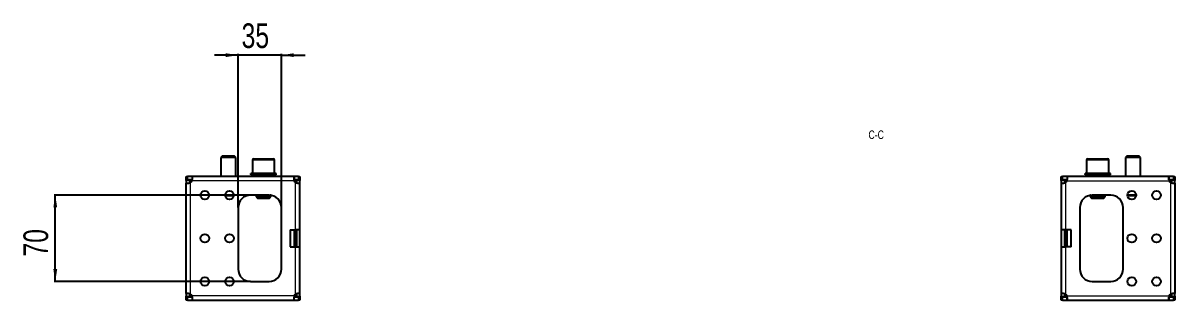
# Model space of a CAD drawing. Header units: millimetres. Extents: x -438 to 2930, y -370 to 591.
# Drawn here: x 1997 to 2930, y 195 to 420 of the extents above; entities that cross this region are included whole.
import ezdxf

# ---------------------------------------------------------------- set-up
doc = ezdxf.new("R2010")
doc.units = ezdxf.units.MM
doc.layers.add('FORMAT', color=7, linetype='Continuous')
doc.styles.add('SLDTEXTSTYLE0', font='TXT', dxfattribs={"width": 0.75})
doc.dimstyles.new('SLDDIMSTYLE0', dxfattribs={"dimtxt": 20, "dimasz": 10, "dimexe": 0, "dimexo": 0.0625, "dimgap": 5, "dimtad": 2, "dimdec": 1, "dimrnd": 1e-09, "dimzin": 12, "dimdsep": 46, "dimtxsty": 'SLDTEXTSTYLE0', "dimsah": 1, "dimcen": 0.09, "dimadec": 0, "dimazin": 3, "dimtfac": 1, "dimtofl": 0, "dimtmove": 0, "dimatfit": 3, "dimfxl": 0, "dimfrac": 2, "dimtolj": 1, "dimtzin": 12, "dimarcsym": 0})
doc.dimstyles.new('SLDDIMSTYLE1', dxfattribs={"dimtxt": 20, "dimasz": 10, "dimexe": 0, "dimexo": 0.0625, "dimgap": 5, "dimtad": 2, "dimdec": 1, "dimrnd": 1e-09, "dimzin": 12, "dimdsep": 46, "dimtxsty": 'SLDTEXTSTYLE0', "dimsah": 1, "dimcen": 0.09, "dimadec": 0, "dimazin": 3, "dimtfac": 1, "dimtmove": 0, "dimatfit": 0, "dimfxl": 0, "dimfrac": 2, "dimtolj": 1, "dimtzin": 12, "dimarcsym": 0})

# ---------------------------------------------------------------- blocks, each defined once
blk = doc.blocks.new('_D_9')
at = {"layer": 'FORMAT'}
for p, q in [((2171.51, 393.45), (2152.28, 393.45)), ((2171.51, 269.96), (2171.51, 394.45)), ((2206.51, 393.45), (2171.51, 393.45)), ((2206.51, 269.96), (2206.51, 394.45)), ((2206.51, 393.45), (2225.74, 393.45))]:
    blk.add_line(p, q, dxfattribs=at)
for points in [[(2171.51, 393.45), (2161.51, 394.99), (2161.51, 391.91)], [(2206.51, 393.45), (2216.51, 391.91), (2216.51, 394.99)]]:
    blk.add_solid(points, dxfattribs=at)
at = {"layer": 'FORMAT', "insert": (2174.23, 419.23), "char_height": 20, "attachment_point": 1, "style": 'SLDTEXTSTYLE0'}
blk.add_mtext('35', dxfattribs=at)
blk = doc.blocks.new('_D_10')
at = {"layer": 'FORMAT'}
for p, q in [((2181.5, 279.95), (2022.5, 279.95)), ((2023.5, 209.95), (2023.5, 279.95)), ((2181.5, 209.95), (2022.5, 209.95))]:
    blk.add_line(p, q, dxfattribs=at)
for points in [[(2023.5, 279.95), (2021.96, 269.95), (2025.04, 269.95)], [(2023.5, 209.95), (2025.04, 219.95), (2021.96, 219.95)]]:
    blk.add_solid(points, dxfattribs=at)
at = {"layer": 'FORMAT', "insert": (1997.72, 230.17), "char_height": 20, "attachment_point": 1, "rotation": 90, "style": 'SLDTEXTSTYLE0'}
blk.add_mtext('70', dxfattribs=at)

msp = doc.modelspace()

# ---------------------------------------------------------------- linework, layer by layer
at = {"color": 7, "linetype": 'Continuous', "lineweight": 25}
for p, q in [((2158.58, 311.45), (2157.51, 310.37)), ((2157.51, 310.37), (2157.51, 294.95)), ((2169.51, 310.37), (2157.51, 310.37)), ((2168.43, 311.45), (2158.58, 311.45)), ((2169.51, 310.37), (2168.43, 311.45)), ((2169.51, 294.95), (2169.51, 310.37)), ((2183.01, 308.45), (2183.01, 297.45)), ((2184.01, 309.45), (2192.4, 309.45)), ((2192.4, 309.45), (2200.01, 309.45)), ((2201.01, 297.45), (2201.01, 308.45)), ((2858.01, 308.45), (2858.01, 297.45)), ((2859.01, 309.45), (2867.35, 309.45)), ((2867.35, 309.45), (2875.01, 309.45)), ((2876.01, 297.45), (2876.01, 308.45)), ((2890.58, 311.45), (2889.51, 310.37)), ((2889.51, 310.37), (2889.51, 294.95)), ((2901.51, 310.37), (2889.51, 310.37)), ((2900.43, 311.45), (2890.58, 311.45)), ((2901.51, 310.37), (2900.43, 311.45)), ((2901.51, 294.95), (2901.51, 310.37)), ((2129.51, 292.45), (2129.51, 294.95)), ((2129.51, 294.95), (2130.62, 294.95)), ((2130.62, 292.45), (2129.51, 292.45)), ((2129.51, 292.45), (2129.51, 292.35)), ((2129.51, 292.35), (2132.01, 292.35)), ((2129.51, 291.74), (2129.51, 292.35)), ((2129.51, 291.74), (2129.51, 289.67)), ((2129.51, 200.22), (2129.51, 289.67)), ((2129.51, 289.67), (2130.6, 289.67)), ((2134.34, 294.95), (2130.62, 294.95)), ((2134.34, 292.45), (2130.62, 292.45)), ((2132.01, 292.35), (2132.01, 291.74)), ((2132.01, 291.74), (2132.01, 289.92)), ((2216.68, 294.95), (2134.34, 294.95)), ((2134.34, 294.95), (2134.34, 292.73)), ((2181.76, 297.45), (2181.76, 296.45)), ((2181.76, 297.45), (2181.76, 297.2)), ((2182.59, 297.45), (2181.76, 297.45)), ((2181.76, 297.45), (2181.76, 297.45)), ((2181.76, 296.45), (2181.76, 296.7)), ((2182.59, 296.45), (2181.76, 296.45)), ((2181.76, 296.45), (2181.76, 296.45)), ((2182.59, 297.45), (2182.69, 297.45)), ((2182.59, 296.45), (2182.69, 296.45)), ((2182.69, 297.45), (2182.69, 297.2)), ((2184.86, 297.45), (2182.69, 297.45)), ((2182.69, 296.45), (2182.69, 296.7)), ((2184.86, 296.45), (2182.69, 296.45)), ((2184.86, 297.45), (2185.04, 297.45)), ((2184.86, 296.45), (2185.04, 296.45)), ((2185.04, 297.45), (2185.04, 297.2)), ((2188.22, 297.45), (2185.04, 297.45)), ((2185.04, 296.45), (2185.04, 296.7)), ((2188.22, 296.45), (2185.04, 296.45)), ((2186.01, 296.45), (2186.01, 294.95)), ((2188.22, 297.45), (2188.45, 297.45)), ((2188.22, 296.45), (2188.45, 296.45)), ((2188.45, 297.45), (2188.45, 297.2)), ((2192.15, 297.45), (2188.45, 297.45)), ((2188.45, 296.45), (2188.45, 296.7)), ((2192.15, 296.45), (2188.45, 296.45)), ((2192.15, 297.45), (2192.44, 297.45)), ((2192.15, 297.45), (2192.22, 297.45)), ((2192.15, 296.45), (2192.3, 296.45)), ((2192.3, 296.45), (2192.4, 296.45)), ((2192.35, 297.45), (2192.4, 297.45)), ((2192.4, 297.45), (2192.4, 297.2)), ((2196.06, 297.45), (2192.4, 297.45)), ((2192.4, 296.45), (2192.4, 296.7)), ((2196.06, 296.45), (2192.4, 296.45)), ((2196.06, 297.45), (2196.29, 297.45)), ((2196.06, 296.45), (2196.29, 296.45)), ((2196.29, 297.45), (2196.29, 297.2)), ((2199.35, 297.45), (2196.29, 297.45)), ((2196.29, 296.45), (2196.29, 296.7)), ((2199.35, 296.45), (2196.29, 296.45)), ((2198.01, 294.95), (2198.01, 296.45)), ((2199.35, 297.45), (2199.53, 297.45)), ((2199.35, 296.45), (2199.53, 296.45)), ((2199.53, 297.45), (2199.53, 297.2)), ((2201.53, 297.45), (2199.53, 297.45)), ((2199.53, 296.45), (2199.53, 296.7)), ((2201.53, 296.45), (2199.53, 296.45)), ((2201.53, 297.45), (2201.62, 297.45)), ((2201.53, 296.45), (2201.62, 296.45)), ((2201.62, 297.45), (2201.62, 297.2)), ((2202.26, 297.45), (2201.62, 297.45)), ((2201.62, 296.45), (2201.62, 296.7)), ((2202.26, 296.45), (2201.62, 296.45)), ((2202.26, 296.45), (2202.26, 297.45)), ((2216.68, 294.95), (2216.68, 292.45)), ((2220.4, 294.95), (2216.68, 294.95)), ((2220.4, 292.45), (2216.68, 292.45)), ((2219.01, 292.35), (2221.51, 292.35)), ((2219.01, 291.74), (2219.01, 292.35)), ((2219.01, 289.9), (2219.01, 291.74)), ((2220.4, 294.95), (2221.51, 294.95)), ((2221.51, 292.45), (2220.4, 292.45)), ((2221.51, 294.95), (2221.51, 292.45)), ((2221.51, 292.35), (2221.51, 292.45)), ((2221.51, 292.35), (2221.51, 291.74)), ((2221.51, 289.67), (2221.51, 291.74)), ((2221.51, 251.95), (2221.51, 289.67)), ((2837.51, 292.45), (2837.51, 294.95)), ((2837.51, 294.95), (2838.62, 294.95)), ((2838.62, 292.45), (2837.51, 292.45)), ((2837.51, 292.45), (2837.51, 292.35)), ((2837.51, 292.35), (2840.01, 292.35)), ((2837.51, 291.74), (2837.51, 292.35)), ((2837.51, 291.74), (2837.51, 289.67)), ((2837.51, 289.67), (2838.6, 289.67)), ((2837.51, 289.67), (2837.51, 251.95)), ((2842.34, 294.95), (2838.62, 294.95)), ((2842.34, 292.45), (2838.62, 292.45)), ((2840.01, 292.35), (2840.01, 291.74)), ((2840.01, 291.74), (2840.01, 289.92)), ((2842.34, 294.95), (2842.34, 292.73)), ((2924.68, 294.95), (2842.34, 294.95)), ((2856.76, 297.45), (2856.76, 296.45)), ((2856.76, 297.45), (2856.76, 297.2)), ((2857.59, 297.45), (2856.76, 297.45)), ((2856.76, 297.45), (2856.76, 297.45)), ((2856.76, 296.45), (2856.76, 296.7)), ((2857.59, 296.45), (2856.76, 296.45)), ((2856.76, 296.45), (2856.76, 296.45)), ((2857.59, 297.45), (2857.7, 297.45)), ((2857.59, 296.45), (2857.7, 296.45)), ((2857.7, 297.45), (2857.7, 297.2)), ((2859.86, 297.45), (2857.7, 297.45)), ((2857.7, 296.45), (2857.7, 296.7)), ((2859.86, 296.45), (2857.7, 296.45)), ((2859.86, 297.45), (2860.04, 297.45)), ((2859.86, 296.45), (2860.04, 296.45)), ((2860.04, 297.45), (2860.04, 297.2)), ((2863.22, 297.45), (2860.04, 297.45)), ((2860.04, 296.45), (2860.04, 296.7)), ((2863.22, 296.45), (2860.04, 296.45)), ((2861.01, 296.45), (2861.01, 294.95)), ((2863.22, 297.45), (2863.45, 297.45)), ((2863.22, 296.45), (2863.45, 296.45)), ((2863.45, 297.45), (2863.45, 297.2)), ((2867.15, 297.45), (2863.45, 297.45)), ((2863.45, 296.45), (2863.45, 296.7)), ((2867.15, 296.45), (2863.45, 296.45)), ((2867.15, 297.45), (2867.39, 297.45)), ((2867.15, 297.45), (2867.23, 297.45)), ((2867.15, 296.45), (2867.31, 296.45)), ((2867.31, 296.45), (2867.4, 296.45)), ((2867.35, 297.45), (2867.4, 297.45)), ((2867.4, 297.45), (2867.4, 297.2)), ((2871.06, 297.45), (2867.4, 297.45)), ((2867.4, 296.45), (2867.4, 296.7)), ((2871.06, 296.45), (2867.4, 296.45)), ((2871.06, 297.45), (2871.29, 297.45)), ((2871.06, 296.45), (2871.29, 296.45)), ((2871.29, 297.45), (2871.29, 297.2)), ((2874.36, 297.45), (2871.29, 297.45)), ((2871.29, 296.45), (2871.29, 296.7)), ((2874.36, 296.45), (2871.29, 296.45)), ((2873.01, 294.95), (2873.01, 296.45)), ((2874.36, 297.45), (2874.53, 297.45)), ((2874.36, 296.45), (2874.53, 296.45)), ((2874.53, 297.45), (2874.53, 297.2)), ((2876.53, 297.45), (2874.53, 297.45)), ((2874.53, 296.45), (2874.53, 296.7)), ((2876.53, 296.45), (2874.53, 296.45)), ((2876.53, 297.45), (2876.62, 297.45)), ((2876.53, 296.45), (2876.62, 296.45)), ((2876.62, 297.45), (2876.62, 297.2)), ((2877.26, 297.45), (2876.62, 297.45)), ((2876.62, 296.45), (2876.62, 296.7)), ((2877.26, 296.45), (2876.62, 296.45)), ((2877.26, 296.45), (2877.26, 297.45)), ((2924.68, 292.45), (2924.68, 294.95)), ((2928.4, 294.95), (2924.68, 294.95)), ((2928.4, 292.45), (2924.68, 292.45)), ((2927.01, 292.35), (2929.51, 292.35)), ((2927.01, 291.74), (2927.01, 292.35)), ((2927.01, 289.9), (2927.01, 291.74)), ((2928.4, 294.95), (2929.51, 294.95)), ((2929.51, 292.45), (2928.4, 292.45)), ((2929.51, 294.95), (2929.51, 292.45)), ((2929.51, 292.35), (2929.51, 292.45)), ((2929.51, 292.35), (2929.51, 291.74)), ((2929.51, 289.67), (2929.51, 291.74)), ((2929.51, 289.67), (2929.51, 200.22)), ((2196.51, 279.95), (2181.51, 279.95)), ((2183.18, 279.85), (2183.16, 279.85)), ((2183.18, 279.85), (2183.18, 279.85)), ((2183.28, 279.85), (2183.18, 279.85)), ((2183.28, 279.95), (2183.28, 279.85)), ((2186.53, 279.85), (2183.28, 279.85)), ((2186.01, 279.85), (2186.01, 278.52)), ((2186.53, 279.85), (2188.43, 279.85)), ((2188.99, 279.85), (2188.43, 279.85)), ((2195.03, 279.85), (2188.99, 279.85)), ((2195.58, 279.85), (2195.03, 279.85)), ((2195.58, 279.85), (2197.48, 279.85)), ((2197.92, 279.85), (2197.48, 279.85)), ((2198.01, 278.52), (2198.01, 279.83)), ((2861.01, 279.83), (2861.01, 278.52)), ((2861.53, 279.85), (2861.1, 279.85)), ((2861.53, 279.85), (2863.43, 279.85)), ((2877.51, 279.95), (2862.51, 279.95)), ((2863.99, 279.85), (2863.43, 279.85)), ((2870.03, 279.85), (2863.99, 279.85)), ((2870.58, 279.85), (2870.03, 279.85)), ((2870.58, 279.85), (2872.48, 279.85)), ((2875.74, 279.85), (2872.48, 279.85)), ((2873.01, 278.52), (2873.01, 279.85)), ((2875.74, 279.85), (2875.74, 279.95)), ((2875.84, 279.85), (2875.74, 279.85)), ((2875.86, 279.85), (2875.84, 279.85)), ((2875.84, 279.85), (2875.84, 279.85)), ((2167.97, 279.45), (2161.04, 279.45)), ((2186.01, 278.52), (2187.08, 277.45)), ((2186.01, 278.52), (2192.3, 278.52)), ((2187.08, 277.45), (2192.25, 277.45)), ((2192.25, 277.45), (2196.93, 277.45)), ((2192.3, 278.52), (2198.01, 278.52)), ((2196.93, 277.45), (2198.01, 278.52)), ((2861.01, 278.52), (2862.08, 277.45)), ((2861.01, 278.52), (2867.26, 278.52)), ((2862.08, 277.45), (2867.22, 277.45)), ((2867.22, 277.45), (2871.93, 277.45)), ((2867.26, 278.52), (2873.01, 278.52)), ((2871.93, 277.45), (2873.01, 278.52)), ((2897.97, 279.45), (2891.04, 279.45)), ((2171.51, 269.95), (2171.51, 219.95)), ((2206.51, 219.95), (2206.51, 269.95)), ((2852.51, 269.95), (2852.51, 219.95)), ((2887.51, 219.95), (2887.51, 269.95)), ((2213.51, 251.95), (2218.01, 251.95)), ((2213.51, 251.95), (2213.51, 237.95)), ((2221.51, 251.95), (2218.01, 251.95)), ((2219.01, 237.95), (2219.01, 251.95)), ((2221.51, 237.95), (2221.51, 251.95)), ((2841.01, 251.95), (2837.51, 251.95)), ((2837.51, 251.95), (2837.51, 237.95)), ((2840.01, 251.95), (2840.01, 237.95)), ((2845.51, 251.95), (2841.01, 251.95)), ((2845.51, 237.95), (2845.51, 251.95)), ((2213.51, 237.95), (2218.01, 237.95)), ((2218.01, 237.95), (2221.51, 237.95)), ((2221.51, 200.22), (2221.51, 237.95)), ((2837.51, 237.95), (2841.01, 237.95)), ((2837.51, 237.95), (2837.51, 200.22)), ((2845.51, 237.95), (2841.01, 237.95)), ((2181.51, 209.95), (2196.51, 209.95)), ((2862.51, 209.95), (2877.51, 209.95)), ((2129.51, 200.22), (2129.51, 198.16)), ((2129.51, 197.55), (2129.51, 198.16)), ((2132.01, 197.55), (2129.51, 197.55)), ((2129.51, 197.55), (2129.51, 197.45)), ((2129.51, 194.95), (2129.51, 197.45)), ((2129.51, 197.45), (2130.62, 197.45)), ((2130.62, 197.45), (2134.34, 197.45)), ((2132.01, 200), (2132.01, 198.16)), ((2132.01, 198.16), (2132.01, 197.55)), ((2134.34, 197.45), (2134.34, 194.95)), ((2216.68, 197.45), (2220.4, 197.45)), ((2216.68, 194.95), (2216.68, 197.16)), ((2219.01, 198.16), (2219.01, 199.98)), ((2219.01, 197.55), (2219.01, 198.16)), ((2221.51, 197.55), (2219.01, 197.55)), ((2220.4, 197.45), (2221.51, 197.45)), ((2221.51, 200.22), (2220.41, 200.22)), ((2221.51, 198.16), (2221.51, 200.22)), ((2221.51, 198.16), (2221.51, 197.55)), ((2221.51, 197.45), (2221.51, 197.55)), ((2221.51, 197.45), (2221.51, 194.95)), ((2837.51, 200.22), (2837.51, 198.16)), ((2837.51, 197.55), (2837.51, 198.16)), ((2840.01, 197.55), (2837.51, 197.55)), ((2837.51, 197.55), (2837.51, 197.45)), ((2837.51, 194.95), (2837.51, 197.45)), ((2837.51, 197.45), (2838.62, 197.45)), ((2838.62, 197.45), (2842.34, 197.45)), ((2840.01, 200), (2840.01, 198.16)), ((2840.01, 198.16), (2840.01, 197.55)), ((2842.34, 194.95), (2842.34, 197.45)), ((2924.68, 197.45), (2928.4, 197.45)), ((2924.68, 194.95), (2924.68, 197.16)), ((2927.01, 198.16), (2927.01, 199.98)), ((2927.01, 197.55), (2927.01, 198.16)), ((2929.51, 197.55), (2927.01, 197.55)), ((2928.4, 197.45), (2929.51, 197.45)), ((2929.51, 200.22), (2928.41, 200.22)), ((2929.51, 198.16), (2929.51, 200.22)), ((2929.51, 198.16), (2929.51, 197.55)), ((2929.51, 197.45), (2929.51, 197.55)), ((2929.51, 197.45), (2929.51, 194.95)), ((2130.62, 194.95), (2129.51, 194.95)), ((2130.62, 194.95), (2134.34, 194.95)), ((2134.34, 194.95), (2216.68, 194.95)), ((2216.68, 194.95), (2220.4, 194.95)), ((2221.51, 194.95), (2220.4, 194.95)), ((2838.62, 194.95), (2837.51, 194.95)), ((2838.62, 194.95), (2842.34, 194.95)), ((2842.34, 194.95), (2924.68, 194.95)), ((2924.68, 194.95), (2928.4, 194.95)), ((2929.51, 194.95), (2928.4, 194.95))]:
    msp.add_line(p, q, dxfattribs=at)
at = {"color": 8, "linetype": 'Continuous', "lineweight": 18}
for p, q in [((2192.44, 308.45), (2183.01, 308.45)), ((2201.01, 308.45), (2192.44, 308.45)), ((2867.39, 308.45), (2858.01, 308.45)), ((2876.01, 308.45), (2867.39, 308.45)), ((2132.01, 291.74), (2129.51, 291.74)), ((2130.62, 294.95), (2130.62, 292.45)), ((2132.01, 291.45), (2134.09, 291.45)), ((2133.01, 199.67), (2133.01, 290.23)), ((2216.92, 291.45), (2134.09, 291.45)), ((2216.92, 291.45), (2219.01, 291.45)), ((2218.01, 251.95), (2218.01, 290.23)), ((2221.51, 291.74), (2219.01, 291.74)), ((2220.4, 292.45), (2220.4, 294.95)), ((2840.01, 291.74), (2837.51, 291.74)), ((2838.62, 294.95), (2838.62, 292.45)), ((2840.01, 291.45), (2842.09, 291.45)), ((2841.01, 290.23), (2841.01, 251.95)), ((2842.09, 291.45), (2924.92, 291.45)), ((2924.92, 291.45), (2927.01, 291.45)), ((2926.01, 290.23), (2926.01, 199.67)), ((2929.51, 291.74), (2927.01, 291.74)), ((2928.4, 292.45), (2928.4, 294.95)), ((2161.04, 280.45), (2167.97, 280.45)), ((2188.43, 279.95), (2188.43, 279.85)), ((2188.99, 279.95), (2188.99, 279.85)), ((2195.03, 279.95), (2195.03, 279.85)), ((2195.58, 279.95), (2195.58, 279.85)), ((2863.43, 279.95), (2863.43, 279.85)), ((2863.99, 279.95), (2863.99, 279.85)), ((2870.03, 279.95), (2870.03, 279.85)), ((2870.58, 279.95), (2870.58, 279.85)), ((2891.04, 280.45), (2897.97, 280.45)), ((2216.81, 237.95), (2216.81, 251.95)), ((2217.01, 251.95), (2217.01, 237.95)), ((2217.12, 237.95), (2217.12, 251.95)), ((2217.32, 251.95), (2217.32, 237.95)), ((2218.2, 237.95), (2218.2, 251.95)), ((2218.4, 251.95), (2218.4, 237.95)), ((2218.5, 237.95), (2218.5, 251.95)), ((2218.7, 251.95), (2218.7, 237.95)), ((2840.31, 237.95), (2840.31, 251.95)), ((2840.51, 251.95), (2840.51, 237.95)), ((2840.62, 237.95), (2840.62, 251.95)), ((2840.82, 251.95), (2840.82, 237.95)), ((2841.7, 237.95), (2841.7, 251.95)), ((2841.9, 251.95), (2841.9, 237.95)), ((2842, 237.95), (2842, 251.95)), ((2842.2, 251.95), (2842.2, 237.95)), ((2218.01, 199.67), (2218.01, 237.95)), ((2841.01, 237.95), (2841.01, 199.67)), ((2129.51, 198.16), (2132.01, 198.16)), ((2130.62, 197.45), (2130.62, 194.95)), ((2134.09, 198.45), (2132.01, 198.45)), ((2216.92, 198.45), (2134.09, 198.45)), ((2219.01, 198.45), (2216.92, 198.45)), ((2219.01, 198.16), (2221.51, 198.16)), ((2220.4, 194.95), (2220.4, 197.45)), ((2837.51, 198.16), (2840.01, 198.16)), ((2838.62, 197.45), (2838.62, 194.95)), ((2842.09, 198.45), (2840.01, 198.45)), ((2842.09, 198.45), (2924.92, 198.45)), ((2927.01, 198.45), (2924.92, 198.45)), ((2927.01, 198.16), (2929.51, 198.16)), ((2928.4, 194.95), (2928.4, 197.45))]:
    msp.add_line(p, q, dxfattribs=at)
at = {"color": 7, "linetype": 'Continuous', "lineweight": 25}
for centre in [(2144.51, 279.95), (2164.51, 279.95), (2894.51, 279.95), (2914.51, 279.95), (2144.51, 244.95), (2164.51, 244.95), (2894.51, 244.95), (2914.51, 244.95), (2144.51, 209.95), (2164.51, 209.95), (2894.51, 209.95), (2914.51, 209.95)]:
    msp.add_circle(centre, 3.5, dxfattribs=at)
for centre, radius, start, end in [((2184.01, 308.45), 1, 90, 180), ((2200.01, 308.45), 1, 0, 90), ((2859.01, 308.45), 1, 90, 180), ((2875.01, 308.45), 1, 0, 90), ((2131.01, 293.1), 3.5, 304.8499, 331.87293), ((2220.01, 293.1), 3.5, 208.12707, 235.1501), ((2839.01, 293.1), 3.5, 304.8499, 331.87293), ((2928.01, 293.1), 3.5, 208.12707, 235.1501), ((2181.51, 269.95), 10, 90, 180), ((2196.51, 269.95), 10, 0, 90), ((2862.51, 269.95), 10, 90, 180), ((2877.51, 269.95), 10, 0, 90), ((2181.51, 219.95), 10, 180, 270), ((2196.51, 219.95), 10, 270, 0), ((2862.51, 219.95), 10, 180, 270), ((2877.51, 219.95), 10, 270, 0), ((2131.01, 196.8), 3.5, 28.12707, 55.1501), ((2220.01, 196.8), 3.5, 124.8499, 151.87293), ((2839.01, 196.8), 3.5, 28.12707, 55.1501), ((2928.01, 196.8), 3.5, 124.8499, 151.87293)]:
    msp.add_arc(centre, radius, start, end, dxfattribs=at)
for points, knots in [([(2129.51, 289.67), (2129.53, 289.66), (2129.58, 289.63), (2129.98, 289.61), (2130.69, 289.65), (2131.79, 289.87), (2132.59, 290.1), (2133.01, 290.23)], [0, 0, 0, 0, 0.17084, 0.319217, 0.548103, 0.767822, 1, 1, 1, 1]), ([(2134.09, 291.45), (2134.15, 291.71), (2134.25, 292.2), (2134.39, 293.02), (2134.5, 293.73), (2134.51, 294.29), (2134.49, 294.65), (2134.44, 294.9), (2134.37, 294.93), (2134.34, 294.95)], [0, 0, 0, 0, 0.144067, 0.271276, 0.474907, 0.597997, 0.726338, 0.860245, 1, 1, 1, 1]), ([(2181.76, 297.2), (2181.76, 297.24), (2181.76, 297.3), (2181.76, 297.38), (2181.76, 297.43), (2181.76, 297.45)], [0, 0, 0, 0, 0.4999808, 0.7499881, 1, 1, 1, 1]), ([(2181.76, 296.45), (2181.76, 296.47), (2181.76, 296.51), (2181.76, 296.59), (2181.76, 296.66), (2181.76, 296.7)], [0, 0, 0, 0, 0.25014, 0.50028, 1, 1, 1, 1]), ([(2182.69, 297.2), (2182.68, 297.24), (2182.65, 297.3), (2182.62, 297.38), (2182.6, 297.43), (2182.59, 297.45)], [0, 0, 0, 0, 0.499981, 0.749988, 1, 1, 1, 1]), ([(2182.59, 296.45), (2182.6, 296.47), (2182.62, 296.51), (2182.65, 296.59), (2182.68, 296.66), (2182.69, 296.7)], [0, 0, 0, 0, 0.25014, 0.50028, 1, 1, 1, 1]), ([(2185.04, 297.2), (2185.01, 297.24), (2184.96, 297.3), (2184.9, 297.38), (2184.87, 297.43), (2184.86, 297.45)], [0, 0, 0, 0, 0.499981, 0.749988, 1, 1, 1, 1]), ([(2184.86, 296.45), (2184.87, 296.47), (2184.9, 296.51), (2184.96, 296.59), (2185.01, 296.66), (2185.04, 296.7)], [0, 0, 0, 0, 0.25014, 0.50028, 1, 1, 1, 1]), ([(2188.45, 297.2), (2188.41, 297.24), (2188.35, 297.3), (2188.27, 297.38), (2188.23, 297.43), (2188.22, 297.45)], [0, 0, 0, 0, 0.4999808, 0.7499881, 1, 1, 1, 1]), ([(2188.22, 296.45), (2188.23, 296.47), (2188.27, 296.51), (2188.35, 296.59), (2188.41, 296.66), (2188.45, 296.7)], [0, 0, 0, 0, 0.25014, 0.50028, 1, 1, 1, 1]), ([(2192.4, 297.2), (2192.36, 297.24), (2192.29, 297.3), (2192.21, 297.38), (2192.17, 297.43), (2192.15, 297.45)], [0, 0, 0, 0, 0.499981, 0.749988, 1, 1, 1, 1]), ([(2192.15, 296.45), (2192.17, 296.47), (2192.21, 296.51), (2192.29, 296.59), (2192.36, 296.66), (2192.4, 296.7)], [0, 0, 0, 0, 0.25014, 0.50028, 1, 1, 1, 1]), ([(2192.4, 297.2), (2192.38, 297.27), (2192.35, 297.4), (2192.32, 297.43), (2192.3, 297.45)], [0, 0, 0, 0, 0.561794, 1, 1, 1, 1]), ([(2192.4, 296.7), (2192.38, 296.62), (2192.35, 296.49), (2192.32, 296.46), (2192.3, 296.45)], [0, 0, 0, 0, 0.5617942, 1, 1, 1, 1]), ([(2196.29, 297.2), (2196.25, 297.24), (2196.19, 297.3), (2196.12, 297.38), (2196.08, 297.43), (2196.06, 297.45)], [0, 0, 0, 0, 0.499981, 0.749988, 1, 1, 1, 1]), ([(2196.06, 296.45), (2196.08, 296.47), (2196.12, 296.51), (2196.19, 296.59), (2196.25, 296.66), (2196.29, 296.7)], [0, 0, 0, 0, 0.25014, 0.50028, 1, 1, 1, 1]), ([(2199.53, 297.2), (2199.5, 297.24), (2199.45, 297.3), (2199.4, 297.38), (2199.37, 297.43), (2199.35, 297.45)], [0, 0, 0, 0, 0.499981, 0.749988, 1, 1, 1, 1]), ([(2199.35, 296.45), (2199.37, 296.47), (2199.4, 296.51), (2199.45, 296.59), (2199.5, 296.66), (2199.53, 296.7)], [0, 0, 0, 0, 0.25014, 0.50028, 1, 1, 1, 1]), ([(2201.62, 297.2), (2201.6, 297.24), (2201.58, 297.3), (2201.55, 297.38), (2201.54, 297.43), (2201.53, 297.45)], [0, 0, 0, 0, 0.499981, 0.749988, 1, 1, 1, 1]), ([(2201.53, 296.45), (2201.54, 296.47), (2201.55, 296.51), (2201.58, 296.59), (2201.6, 296.66), (2201.62, 296.7)], [0, 0, 0, 0, 0.25014, 0.50028, 1, 1, 1, 1]), ([(2216.68, 294.95), (2216.65, 294.93), (2216.59, 294.89), (2216.52, 294.53), (2216.5, 293.86), (2216.63, 292.76), (2216.82, 291.89), (2216.92, 291.45)], [0, 0, 0, 0, 0.16069, 0.301312, 0.521951, 0.753573, 1, 1, 1, 1]), ([(2218.01, 290.23), (2218.46, 290.1), (2219.27, 289.88), (2220.18, 289.69), (2220.77, 289.62), (2221.17, 289.6), (2221.45, 289.61), (2221.49, 289.65), (2221.51, 289.67)], [0, 0, 0, 0, 0.254149, 0.448213, 0.574908, 0.708872, 0.850468, 1, 1, 1, 1]), ([(2837.51, 289.67), (2837.53, 289.66), (2837.58, 289.63), (2837.98, 289.61), (2838.69, 289.65), (2839.79, 289.87), (2840.59, 290.1), (2841.01, 290.23)], [0, 0, 0, 0, 0.17084, 0.319217, 0.548103, 0.767822, 1, 1, 1, 1]), ([(2842.09, 291.45), (2842.15, 291.71), (2842.25, 292.2), (2842.39, 293.02), (2842.5, 293.73), (2842.51, 294.29), (2842.49, 294.65), (2842.44, 294.9), (2842.37, 294.93), (2842.34, 294.95)], [0, 0, 0, 0, 0.144067, 0.271276, 0.474907, 0.597997, 0.726338, 0.860245, 1, 1, 1, 1]), ([(2856.76, 297.2), (2856.76, 297.24), (2856.76, 297.3), (2856.76, 297.38), (2856.76, 297.43), (2856.76, 297.45)], [0, 0, 0, 0, 0.499981, 0.749988, 1, 1, 1, 1]), ([(2856.76, 296.45), (2856.76, 296.47), (2856.76, 296.51), (2856.76, 296.59), (2856.76, 296.66), (2856.76, 296.7)], [0, 0, 0, 0, 0.25014, 0.50028, 1, 1, 1, 1]), ([(2857.7, 297.2), (2857.68, 297.24), (2857.65, 297.3), (2857.62, 297.38), (2857.6, 297.43), (2857.59, 297.45)], [0, 0, 0, 0, 0.499981, 0.749988, 1, 1, 1, 1]), ([(2857.59, 296.45), (2857.6, 296.47), (2857.62, 296.51), (2857.65, 296.59), (2857.68, 296.66), (2857.7, 296.7)], [0, 0, 0, 0, 0.2501401, 0.5002802, 1, 1, 1, 1]), ([(2860.04, 297.2), (2860.01, 297.24), (2859.97, 297.3), (2859.91, 297.38), (2859.88, 297.43), (2859.86, 297.45)], [0, 0, 0, 0, 0.499981, 0.749988, 1, 1, 1, 1]), ([(2859.86, 296.45), (2859.88, 296.47), (2859.91, 296.51), (2859.97, 296.59), (2860.01, 296.66), (2860.04, 296.7)], [0, 0, 0, 0, 0.25014, 0.50028, 1, 1, 1, 1]), ([(2863.45, 297.2), (2863.41, 297.24), (2863.36, 297.3), (2863.28, 297.38), (2863.24, 297.43), (2863.22, 297.45)], [0, 0, 0, 0, 0.499981, 0.749988, 1, 1, 1, 1]), ([(2863.22, 296.45), (2863.24, 296.47), (2863.28, 296.51), (2863.36, 296.59), (2863.41, 296.66), (2863.45, 296.7)], [0, 0, 0, 0, 0.25014, 0.50028, 1, 1, 1, 1]), ([(2867.4, 297.2), (2867.36, 297.24), (2867.3, 297.3), (2867.22, 297.38), (2867.17, 297.43), (2867.15, 297.45)], [0, 0, 0, 0, 0.4999808, 0.7499881, 1, 1, 1, 1]), ([(2867.15, 296.45), (2867.17, 296.47), (2867.22, 296.51), (2867.3, 296.59), (2867.36, 296.66), (2867.4, 296.7)], [0, 0, 0, 0, 0.25014, 0.50028, 1, 1, 1, 1]), ([(2867.4, 297.2), (2867.38, 297.27), (2867.35, 297.4), (2867.32, 297.43), (2867.31, 297.45)], [0, 0, 0, 0, 0.561794, 1, 1, 1, 1]), ([(2867.4, 296.7), (2867.38, 296.62), (2867.35, 296.49), (2867.32, 296.46), (2867.31, 296.45)], [0, 0, 0, 0, 0.561794, 1, 1, 1, 1]), ([(2871.29, 297.2), (2871.25, 297.24), (2871.2, 297.3), (2871.12, 297.38), (2871.08, 297.43), (2871.06, 297.45)], [0, 0, 0, 0, 0.499981, 0.749988, 1, 1, 1, 1]), ([(2871.06, 296.45), (2871.08, 296.47), (2871.12, 296.51), (2871.2, 296.59), (2871.25, 296.66), (2871.29, 296.7)], [0, 0, 0, 0, 0.25014, 0.50028, 1, 1, 1, 1]), ([(2874.53, 297.2), (2874.5, 297.24), (2874.46, 297.3), (2874.4, 297.38), (2874.37, 297.43), (2874.36, 297.45)], [0, 0, 0, 0, 0.499981, 0.749988, 1, 1, 1, 1]), ([(2874.36, 296.45), (2874.37, 296.47), (2874.4, 296.51), (2874.46, 296.59), (2874.5, 296.66), (2874.53, 296.7)], [0, 0, 0, 0, 0.25014, 0.50028, 1, 1, 1, 1]), ([(2876.62, 297.2), (2876.61, 297.24), (2876.58, 297.3), (2876.55, 297.38), (2876.54, 297.43), (2876.53, 297.45)], [0, 0, 0, 0, 0.499981, 0.749988, 1, 1, 1, 1]), ([(2876.53, 296.45), (2876.54, 296.47), (2876.55, 296.51), (2876.58, 296.59), (2876.61, 296.66), (2876.62, 296.7)], [0, 0, 0, 0, 0.25014, 0.50028, 1, 1, 1, 1]), ([(2924.68, 294.95), (2924.65, 294.93), (2924.59, 294.89), (2924.52, 294.53), (2924.5, 293.86), (2924.63, 292.76), (2924.82, 291.89), (2924.92, 291.45)], [0, 0, 0, 0, 0.16069, 0.3013121, 0.5219513, 0.7535732, 1, 1, 1, 1]), ([(2926.01, 290.23), (2926.46, 290.1), (2927.27, 289.88), (2928.18, 289.69), (2928.77, 289.62), (2929.17, 289.6), (2929.45, 289.61), (2929.49, 289.65), (2929.51, 289.67)], [0, 0, 0, 0, 0.254149, 0.448213, 0.574908, 0.708872, 0.850468, 1, 1, 1, 1]), ([(2183.16, 279.85), (2183.12, 279.85), (2183.03, 279.86), (2182.9, 279.89), (2182.82, 279.93), (2182.8, 279.95)], [0, 0, 0, 0, 0.418107, 0.837733, 1, 1, 1, 1]), ([(2186.53, 279.85), (2186.46, 279.85), (2186.35, 279.85), (2186.28, 279.92), (2186.26, 279.95)], [0, 0, 0, 0, 0.594904, 1, 1, 1, 1]), ([(2872.76, 279.95), (2872.74, 279.92), (2872.69, 279.87), (2872.58, 279.85), (2872.5, 279.85), (2872.48, 279.85)], [0, 0, 0, 0, 0.319957, 0.82406, 1, 1, 1, 1]), ([(2876.22, 279.95), (2876.17, 279.92), (2876.07, 279.87), (2875.95, 279.85), (2875.88, 279.85), (2875.86, 279.85)], [0, 0, 0, 0, 0.34226, 0.727317, 1, 1, 1, 1]), ([(2133.01, 199.67), (2132.55, 199.79), (2131.75, 200.01), (2130.84, 200.21), (2130.24, 200.27), (2129.84, 200.3), (2129.56, 200.28), (2129.53, 200.24), (2129.51, 200.22)], [0, 0, 0, 0, 0.254149, 0.448213, 0.574908, 0.708872, 0.850468, 1, 1, 1, 1]), ([(2134.34, 194.95), (2134.37, 194.97), (2134.43, 195.01), (2134.49, 195.36), (2134.52, 196.03), (2134.38, 197.14), (2134.19, 198), (2134.09, 198.45)], [0, 0, 0, 0, 0.16069, 0.3013121, 0.5219513, 0.7535732, 1, 1, 1, 1]), ([(2216.92, 198.45), (2216.87, 198.19), (2216.77, 197.7), (2216.62, 196.87), (2216.52, 196.16), (2216.5, 195.6), (2216.52, 195.24), (2216.58, 195), (2216.64, 194.96), (2216.68, 194.95)], [0, 0, 0, 0, 0.144067, 0.271276, 0.474907, 0.597997, 0.726338, 0.860245, 1, 1, 1, 1]), ([(2221.51, 200.22), (2221.48, 200.24), (2221.44, 200.26), (2221.04, 200.28), (2220.32, 200.24), (2219.23, 200.02), (2218.42, 199.79), (2218.01, 199.67)], [0, 0, 0, 0, 0.17084, 0.319217, 0.548103, 0.767822, 1, 1, 1, 1]), ([(2841.01, 199.67), (2840.55, 199.79), (2839.75, 200.01), (2838.84, 200.21), (2838.24, 200.27), (2837.84, 200.3), (2837.56, 200.28), (2837.53, 200.24), (2837.51, 200.22)], [0, 0, 0, 0, 0.254149, 0.448213, 0.574908, 0.708872, 0.850468, 1, 1, 1, 1]), ([(2842.34, 194.95), (2842.37, 194.97), (2842.43, 195.01), (2842.49, 195.36), (2842.52, 196.03), (2842.38, 197.14), (2842.19, 198), (2842.09, 198.45)], [0, 0, 0, 0, 0.16069, 0.301312, 0.521951, 0.753573, 1, 1, 1, 1]), ([(2924.92, 198.45), (2924.87, 198.19), (2924.77, 197.7), (2924.62, 196.87), (2924.52, 196.16), (2924.5, 195.6), (2924.52, 195.24), (2924.58, 195), (2924.64, 194.96), (2924.68, 194.95)], [0, 0, 0, 0, 0.144067, 0.271276, 0.474907, 0.597997, 0.726338, 0.860245, 1, 1, 1, 1]), ([(2929.51, 200.22), (2929.48, 200.24), (2929.44, 200.26), (2929.04, 200.28), (2928.32, 200.24), (2927.23, 200.02), (2926.42, 199.79), (2926.01, 199.67)], [0, 0, 0, 0, 0.17084, 0.319217, 0.548103, 0.767822, 1, 1, 1, 1])]:
    msp.add_open_spline(points, degree=3, knots=knots, dxfattribs=at)

# ---------------------------------------------------------------- texts
at = {"layer": 'FORMAT', "insert": (2687.77, 332.45), "char_height": 7, "attachment_point": 2, "style": 'SLDTEXTSTYLE0'}
msp.add_mtext('C-C', dxfattribs=at)

# ---------------------------------------------------------------- dimensions: what is measured, and where the dimension line sits
at = {"layer": 'FORMAT'}
dim = msp.add_linear_dim(base=(2171.51, 393.45), p1=(2206.51, 269.95), p2=(2171.51, 269.95), dimstyle='SLDDIMSTYLE1', dxfattribs=at)
dim.commit()
dim.dimension.update_dxf_attribs({"geometry": '_D_9', "text_midpoint": (2189.01, 393.45), "dimtype": 160})
dim = msp.add_linear_dim(base=(2023.5, 279.95), p1=(2181.51, 209.95), p2=(2181.51, 279.95), angle=90, dimstyle='SLDDIMSTYLE0', dxfattribs=at)
dim.commit()
dim.dimension.update_dxf_attribs({"geometry": '_D_10', "text_midpoint": (2023.5, 244.95), "dimtype": 160})

doc.saveas('drawing.dxf')
